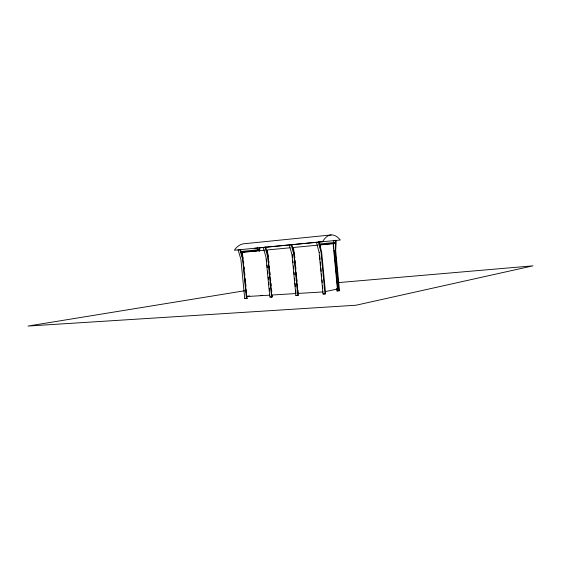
<?xml version="1.0" encoding="UTF-8"?>
<svg xmlns="http://www.w3.org/2000/svg" width="561" height="561" viewBox="0 0 561 561"><rect width="100%" height="100%" fill="white"/><g stroke="black" fill="none" stroke-linecap="round" stroke-linejoin="round"><path stroke-width="0.84" d="M333.346 247.899L333.592 243.579L335.485 243.397M333.641 242.78L333.781 240.381L336.256 240.571L335.688 250.465L339.482 290.689L338.907 290.815L335.085 250.318L335.667 240.199M258.88 251.111L259.168 247.625L259.827 247.962L259.54 251.377M257.338 249.526L257.485 247.787M318.466 242.247L319.02 241.749L321.628 251.903L325.597 293.726L324.98 293.866L323.031 293.978L319.09 252.38L316.516 242.429L318.466 242.247L321.032 252.205L324.98 293.866M297.912 290.1L298.417 295.331L295.899 295.577L292 254.799L289.371 245.059L291.818 244.393L294.322 253.705M289.371 245.059L291.818 244.393M272.12 295.163L272.281 296.874L269.82 297.113L265.956 257.127L263.27 247.59L265.676 246.931L268.403 256.672M246.889 295.787L247.142 298.354L244.722 298.592L240.9 259.364L238.173 250.017L240.522 249.372L243.123 258.312M238.173 250.017L238.797 249.54M323.031 293.978L325.597 293.726M336.768 288.347L337.007 290.928L337.589 290.801M325.247 291.622L337.385 289.027L333.108 243.635L319.994 244.954L320.289 248.081M295.899 295.577L297.793 295.367M262.73 295.338L260.388 295.563L261.033 295.437M244.722 298.592L247.142 298.354M246.952 296.369L249.512 295.885M244.743 290.738L28.05 326.053L356.06 305.219L532.95 265.837L338.774 282.569M331.109 234.947L244.042 243.755A33.576 18.31 85.7 0 0 234.344 250.234L322.638 241.665A35.827 16.122 85.7 0 1 340.303 240.024L335.969 240.431M244.379 252.106L241.791 252.366L242.198 256.51M247.836 251.763L249.561 251.587M253.011 251.244L256.468 250.9M319.062 244.891L335.513 243.236L335.436 242.408L319.244 243.993M240.557 251.51L258.986 249.708L257.709 249.827M240.634 252.324L259.063 250.487M254.406 248.334L257.878 247.997M259.61 247.829L263.081 247.492M265.683 247.24L289.981 244.884M291.713 244.715L316.881 242.282M318.613 242.114L334.237 240.599M264.757 250.192L242.303 252.317L246.616 296.545L269.967 295.135M289.911 247.808L267.408 249.94L271.762 295.03L296.04 293.557M317.842 245.164L293.508 247.471L297.905 293.445L323.157 291.923M337.007 290.928L339.482 290.689M270.486 296.979L272.281 296.874M333.781 240.381L334.37 240.753M239.898 249.848L242.625 259.21L246.447 298.494M265.065 247.415L267.744 256.966L271.615 297.007M291.236 244.876L293.859 254.631L297.772 295.465M243.551 261.489L243.719 263.207M244.049 266.636L244.301 269.21M244.638 272.639L244.884 275.213M245.22 278.642L245.473 281.208M245.725 283.782L245.97 286.355M246.307 289.785L246.56 292.358M294.574 255.206L294.827 257.822M295.079 260.444L295.324 263.06M295.661 266.545L295.913 269.161M296.243 272.653L296.496 275.269M296.825 278.761L297.078 281.377M297.33 283.992L297.582 286.608M292.302 254.54L292.597 257.583M292.919 261.012L293.087 262.723M293.417 266.152L293.662 268.719M293.985 272.148L294.237 274.715M294.56 278.144L294.805 280.71M295.051 283.284L295.381 286.706M295.71 290.135L295.956 292.702M268.817 260.949L268.978 262.66M269.308 266.082L269.553 268.649M269.89 272.071L270.136 274.638M270.465 278.053L270.711 280.619M270.963 283.186L271.208 285.752M271.538 289.174L271.783 291.741M266.482 259.056L266.727 261.629M267.064 265.065L267.309 267.646M267.646 271.082L267.892 273.656M268.228 277.092L268.474 279.673M268.726 282.246L268.971 284.827M269.301 288.263L269.553 290.843M334.139 250.402L337.953 290.871M319.377 252.113L319.426 252.597M319.749 256.019L320.072 259.434M320.317 262.001L320.64 265.423M320.885 267.99L321.208 271.405M321.453 273.971L321.698 276.538M322.021 279.953L322.266 282.52M322.589 285.935L322.827 288.501"/></g></svg>
